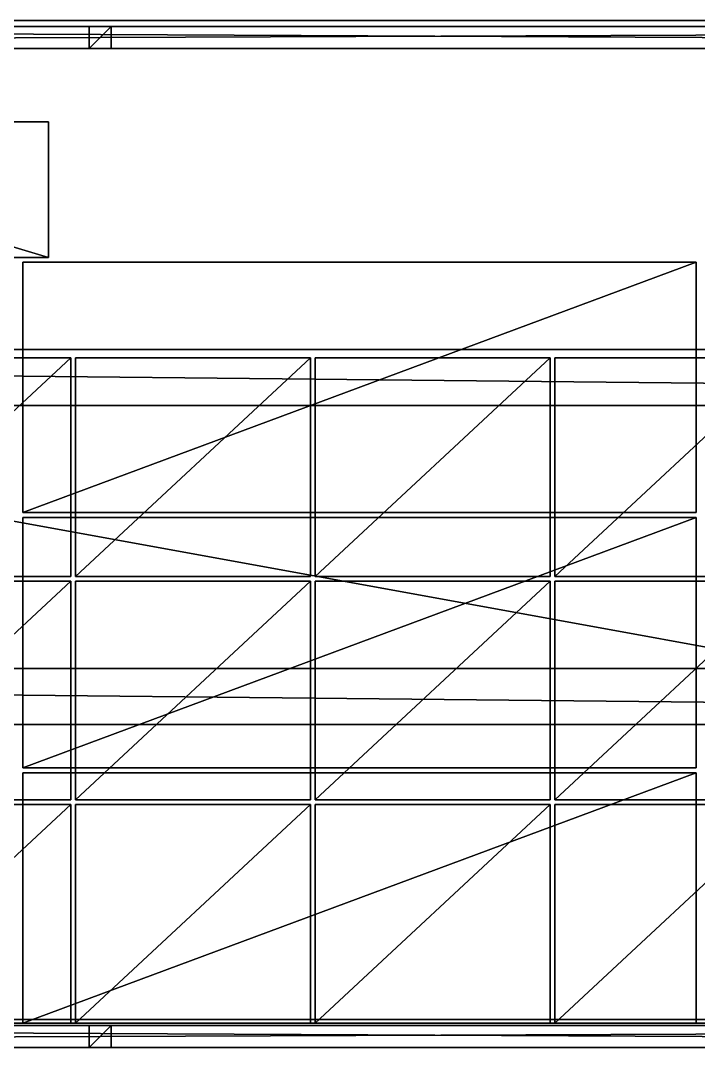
# Model space of a CAD drawing. Header units: millimetres. Extents: x -3100 to 14040, y -1280 to 1295.
# Drawn here: x 6800 to 8500, y -1280 to 1295 of the extents above; entities that cross this region are included whole.
import ezdxf

# ---------------------------------------------------------------- set-up
doc = ezdxf.new("R2010")
doc.units = ezdxf.units.MM

msp = doc.modelspace()

# ---------------------------------------------------------------- linework, layer by layer
at = {"layer": 'CAD_75LAB'}
for points in [[(14040, 1295, 1250), (-40, 1295, 1250), (-40, 1295, 1320)], [(14040, 1295, 1320), (14040, 1295, 1250), (-40, 1295, 1320)], [(14040, 1225, 1250), (-40, 1225, 1250), (-40, 1295, 1250)], [(14040, 1295, 1250), (14040, 1225, 1250), (-40, 1295, 1250)], [(14040, 1225, 1320), (-40, 1295, 1320), (-40, 1225, 1320)], [(14040, 1295, 1320), (-40, 1295, 1320), (14040, 1225, 1320)], [(14040, 1280, 1160), (-40, 1280, 1160), (-40, 1280, 1250)], [(14040, 1280, 1250), (14040, 1280, 1160), (-40, 1280, 1250)], [(14040, -1280, 1160), (-40, -1280, 1160), (-40, 1280, 1160)], [(14040, 1280, 1160), (14040, -1280, 1160), (-40, 1280, 1160)], [(14040, -1280, 1250), (-40, 1280, 1250), (-40, -1280, 1250)], [(14040, 1280, 1250), (-40, 1280, 1250), (14040, -1280, 1250)], [(14040, 1280, 3995), (14040, 1280, 3940), (-40, 1280, 3940)], [(14040, 1280, 3995), (-40, 1280, 3940), (-40, 1280, 3995)], [(14040, 1280, 3940), (-40, 1225, 3940), (-40, 1280, 3940)], [(14040, 1280, 3940), (14040, 1225, 3940), (-40, 1225, 3940)], [(14040, 1280, 3995), (-40, 1280, 3995), (-40, 1225, 3995)], [(14040, 1280, 3995), (-40, 1225, 3995), (14040, 1225, 3995)], [(6972.5, 1280, 3940), (6972.5, 1280, 1250), (6972.5, 1225, 1250)], [(6972.5, 1225, 3940), (6972.5, 1280, 3940), (6972.5, 1225, 1250)], [(6972.5, 1280, 3940), (7027.5, 1280, 1250), (6972.5, 1280, 1250)], [(7027.5, 1280, 3940), (7027.5, 1280, 1250), (6972.5, 1280, 3940)], [(7027.5, 1280, 1250), (6972.5, 1225, 1250), (6972.5, 1280, 1250)], [(7027.5, 1280, 1250), (7027.5, 1225, 1250), (6972.5, 1225, 1250)], [(7027.5, 1280, 3940), (6972.5, 1280, 3940), (6972.5, 1225, 3940)], [(7027.5, 1280, 3940), (6972.5, 1225, 3940), (7027.5, 1225, 3940)], [(7027.5, 1280, 3940), (7027.5, 1225, 1250), (7027.5, 1280, 1250)], [(7027.5, 1225, 3940), (7027.5, 1225, 1250), (7027.5, 1280, 3940)], [(14040, 1225, 3995), (-40, 1225, 3940), (14040, 1225, 3940)], [(14040, 1225, 3995), (-40, 1225, 3995), (-40, 1225, 3940)], [(14040, 1225, 1250), (-40, 1225, 1320), (-40, 1225, 1250)], [(14040, 1225, 1320), (-40, 1225, 1320), (14040, 1225, 1250)], [(6972.5, 1225, 3940), (6972.5, 1225, 1250), (7027.5, 1225, 1250)], [(7027.5, 1225, 3940), (6972.5, 1225, 3940), (7027.5, 1225, 1250)], [(6870, 1041, 1253), (5736, 1041, 1253), (5736, 1041, 1459)], [(6870, 1041, 1459), (6870, 1041, 1253), (5736, 1041, 1459)], [(6870, 701, 1253), (5736, 701, 1253), (5736, 1041, 1253)], [(6870, 1041, 1253), (6870, 701, 1253), (5736, 1041, 1253)], [(6870, 701, 1459), (5736, 1041, 1459), (5736, 701, 1459)], [(6870, 1041, 1459), (5736, 1041, 1459), (6870, 701, 1459)], [(6870, 701, 1459), (6870, 701, 1253), (6870, 1041, 1253)], [(6870, 701, 1459), (6870, 1041, 1253), (6870, 1041, 1459)], [(6870, 701, 1253), (5736, 701, 1459), (5736, 701, 1253)], [(6870, 701, 1459), (5736, 701, 1459), (6870, 701, 1253)], [(6806, 61, 1827), (6806, 689, 1253), (6806, 61, 1253)], [(6806, 61, 1827), (6806, 689, 1827), (6806, 689, 1253)], [(8494, 689, 1827), (8494, 689, 1253), (6806, 689, 1253)], [(8494, 689, 1827), (6806, 689, 1253), (6806, 689, 1827)], [(8494, 689, 1253), (6806, 61, 1253), (6806, 689, 1253)], [(8494, 689, 1253), (8494, 61, 1253), (6806, 61, 1253)], [(8494, 689, 1827), (6806, 689, 1827), (6806, 61, 1827)], [(8494, 689, 1827), (6806, 61, 1827), (8494, 61, 1827)], [(6806, 61, 2407), (6806, 689, 1833), (6806, 61, 1833)], [(6806, 61, 2407), (6806, 689, 2407), (6806, 689, 1833)], [(8494, 689, 2407), (8494, 689, 1833), (6806, 689, 1833)], [(8494, 689, 2407), (6806, 689, 1833), (6806, 689, 2407)], [(8494, 689, 1833), (6806, 61, 1833), (6806, 689, 1833)], [(8494, 689, 1833), (8494, 61, 1833), (6806, 61, 1833)], [(8494, 689, 2407), (6806, 689, 2407), (6806, 61, 2407)], [(8494, 689, 2407), (6806, 61, 2407), (8494, 61, 2407)], [(6806, 61, 2987), (6806, 689, 2413), (6806, 61, 2413)], [(6806, 61, 2987), (6806, 689, 2987), (6806, 689, 2413)], [(8494, 689, 2987), (8494, 689, 2413), (6806, 689, 2413)], [(8494, 689, 2987), (6806, 689, 2413), (6806, 689, 2987)], [(8494, 689, 2413), (6806, 61, 2413), (6806, 689, 2413)], [(8494, 689, 2413), (8494, 61, 2413), (6806, 61, 2413)], [(8494, 689, 2987), (6806, 689, 2987), (6806, 61, 2987)], [(8494, 689, 2987), (6806, 61, 2987), (8494, 61, 2987)], [(6806, 61, 3567), (6806, 689, 2993), (6806, 61, 2993)], [(6806, 61, 3567), (6806, 689, 3567), (6806, 689, 2993)], [(8494, 689, 3567), (8494, 689, 2993), (6806, 689, 2993)], [(8494, 689, 3567), (6806, 689, 2993), (6806, 689, 3567)], [(8494, 689, 2993), (6806, 61, 2993), (6806, 689, 2993)], [(8494, 689, 2993), (8494, 61, 2993), (6806, 61, 2993)], [(8494, 689, 3567), (6806, 689, 3567), (6806, 61, 3567)], [(8494, 689, 3567), (6806, 61, 3567), (8494, 61, 3567)], [(8494, 61, 1827), (8494, 61, 1253), (8494, 689, 1253)], [(8494, 61, 1827), (8494, 689, 1253), (8494, 689, 1827)], [(8494, 61, 2407), (8494, 61, 1833), (8494, 689, 1833)], [(8494, 61, 2407), (8494, 689, 1833), (8494, 689, 2407)], [(8494, 61, 2987), (8494, 61, 2413), (8494, 689, 2413)], [(8494, 61, 2987), (8494, 689, 2413), (8494, 689, 2987)], [(8494, 61, 3567), (8494, 61, 2993), (8494, 689, 2993)], [(8494, 61, 3567), (8494, 689, 2993), (8494, 689, 3567)], [(13960, 470, 1160), (13960, 470, 910), (300, 470, 910)], [(13960, 470, 1160), (300, 470, 910), (300, 470, 1160)], [(13960, 330, 910), (300, 330, 910), (300, 470, 910)], [(13960, 470, 910), (13960, 330, 910), (300, 470, 910)], [(13960, 330, 1160), (300, 470, 1160), (300, 330, 1160)], [(13960, 470, 1160), (300, 470, 1160), (13960, 330, 1160)], [(6926, 449, 3573), (6337, 449, 3573), (6337, 449, 3876)], [(6926, 449, 3876), (6926, 449, 3573), (6337, 449, 3876)], [(6926, 449, 3573), (6337, -99, 3573), (6337, 449, 3573)], [(6926, 449, 3573), (6926, -99, 3573), (6337, -99, 3573)], [(6926, 449, 3876), (6337, 449, 3876), (6337, -99, 3876)], [(6926, 449, 3876), (6337, -99, 3876), (6926, -99, 3876)], [(6926, -99, 3876), (6926, -99, 3573), (6926, 449, 3573)], [(6926, -99, 3876), (6926, 449, 3573), (6926, 449, 3876)], [(6938, -99, 3876), (6938, 449, 3573), (6938, -99, 3573)], [(6938, -99, 3876), (6938, 449, 3876), (6938, 449, 3573)], [(7527, 449, 3573), (6938, 449, 3573), (6938, 449, 3876)], [(7527, 449, 3876), (7527, 449, 3573), (6938, 449, 3876)], [(7527, 449, 3573), (6938, -99, 3573), (6938, 449, 3573)], [(7527, 449, 3573), (7527, -99, 3573), (6938, -99, 3573)], [(7527, 449, 3876), (6938, 449, 3876), (6938, -99, 3876)], [(7527, 449, 3876), (6938, -99, 3876), (7527, -99, 3876)], [(7527, -99, 3876), (7527, -99, 3573), (7527, 449, 3573)], [(7527, -99, 3876), (7527, 449, 3573), (7527, 449, 3876)], [(7539, -99, 3876), (7539, 449, 3573), (7539, -99, 3573)], [(7539, -99, 3876), (7539, 449, 3876), (7539, 449, 3573)], [(8128, 449, 3573), (7539, 449, 3573), (7539, 449, 3876)], [(8128, 449, 3876), (8128, 449, 3573), (7539, 449, 3876)], [(8128, 449, 3573), (7539, -99, 3573), (7539, 449, 3573)], [(8128, 449, 3573), (8128, -99, 3573), (7539, -99, 3573)], [(8128, 449, 3876), (7539, 449, 3876), (7539, -99, 3876)], [(8128, 449, 3876), (7539, -99, 3876), (8128, -99, 3876)], [(8128, -99, 3876), (8128, -99, 3573), (8128, 449, 3573)], [(8128, -99, 3876), (8128, 449, 3573), (8128, 449, 3876)], [(8140, -99, 3876), (8140, 449, 3573), (8140, -99, 3573)], [(8140, -99, 3876), (8140, 449, 3876), (8140, 449, 3573)], [(8729, 449, 3573), (8140, 449, 3573), (8140, 449, 3876)], [(8729, 449, 3876), (8729, 449, 3573), (8140, 449, 3876)], [(8729, 449, 3573), (8140, -99, 3573), (8140, 449, 3573)], [(8729, 449, 3573), (8729, -99, 3573), (8140, -99, 3573)], [(8729, 449, 3876), (8140, 449, 3876), (8140, -99, 3876)], [(8729, 449, 3876), (8140, -99, 3876), (8729, -99, 3876)], [(13960, 330, 1160), (300, 330, 910), (13960, 330, 910)], [(13960, 330, 1160), (300, 330, 1160), (300, 330, 910)], [(8494, 61, 1827), (6806, 61, 1253), (8494, 61, 1253)], [(8494, 61, 1827), (6806, 61, 1827), (6806, 61, 1253)], [(8494, 61, 2407), (6806, 61, 1833), (8494, 61, 1833)], [(8494, 61, 2407), (6806, 61, 2407), (6806, 61, 1833)], [(8494, 61, 2987), (6806, 61, 2413), (8494, 61, 2413)], [(8494, 61, 2987), (6806, 61, 2987), (6806, 61, 2413)], [(8494, 61, 3567), (6806, 61, 2993), (8494, 61, 2993)], [(8494, 61, 3567), (6806, 61, 3567), (6806, 61, 2993)], [(6806, -579, 1827), (6806, 49, 1253), (6806, -579, 1253)], [(6806, -579, 1827), (6806, 49, 1827), (6806, 49, 1253)], [(8494, 49, 1827), (8494, 49, 1253), (6806, 49, 1253)], [(8494, 49, 1827), (6806, 49, 1253), (6806, 49, 1827)], [(8494, 49, 1253), (6806, -579, 1253), (6806, 49, 1253)], [(8494, 49, 1253), (8494, -579, 1253), (6806, -579, 1253)], [(8494, 49, 1827), (6806, 49, 1827), (6806, -579, 1827)], [(8494, 49, 1827), (6806, -579, 1827), (8494, -579, 1827)], [(6806, -579, 2407), (6806, 49, 1833), (6806, -579, 1833)], [(6806, -579, 2407), (6806, 49, 2407), (6806, 49, 1833)], [(8494, 49, 2407), (8494, 49, 1833), (6806, 49, 1833)], [(8494, 49, 2407), (6806, 49, 1833), (6806, 49, 2407)], [(8494, 49, 1833), (6806, -579, 1833), (6806, 49, 1833)], [(8494, 49, 1833), (8494, -579, 1833), (6806, -579, 1833)], [(8494, 49, 2407), (6806, 49, 2407), (6806, -579, 2407)], [(8494, 49, 2407), (6806, -579, 2407), (8494, -579, 2407)], [(6806, -579, 2987), (6806, 49, 2413), (6806, -579, 2413)], [(6806, -579, 2987), (6806, 49, 2987), (6806, 49, 2413)], [(8494, 49, 2987), (8494, 49, 2413), (6806, 49, 2413)], [(8494, 49, 2987), (6806, 49, 2413), (6806, 49, 2987)], [(8494, 49, 2413), (6806, -579, 2413), (6806, 49, 2413)], [(8494, 49, 2413), (8494, -579, 2413), (6806, -579, 2413)], [(8494, 49, 2987), (6806, 49, 2987), (6806, -579, 2987)], [(8494, 49, 2987), (6806, -579, 2987), (8494, -579, 2987)], [(6806, -579, 3567), (6806, 49, 2993), (6806, -579, 2993)], [(6806, -579, 3567), (6806, 49, 3567), (6806, 49, 2993)], [(8494, 49, 3567), (8494, 49, 2993), (6806, 49, 2993)], [(8494, 49, 3567), (6806, 49, 2993), (6806, 49, 3567)], [(8494, 49, 2993), (6806, -579, 2993), (6806, 49, 2993)], [(8494, 49, 2993), (8494, -579, 2993), (6806, -579, 2993)], [(8494, 49, 3567), (6806, 49, 3567), (6806, -579, 3567)], [(8494, 49, 3567), (6806, -579, 3567), (8494, -579, 3567)], [(8494, -579, 1827), (8494, -579, 1253), (8494, 49, 1253)], [(8494, -579, 1827), (8494, 49, 1253), (8494, 49, 1827)], [(8494, -579, 2407), (8494, -579, 1833), (8494, 49, 1833)], [(8494, -579, 2407), (8494, 49, 1833), (8494, 49, 2407)], [(8494, -579, 2987), (8494, -579, 2413), (8494, 49, 2413)], [(8494, -579, 2987), (8494, 49, 2413), (8494, 49, 2987)], [(8494, -579, 3567), (8494, -579, 2993), (8494, 49, 2993)], [(8494, -579, 3567), (8494, 49, 2993), (8494, 49, 3567)], [(6926, -99, 3573), (6337, -99, 3876), (6337, -99, 3573)], [(6926, -99, 3876), (6337, -99, 3876), (6926, -99, 3573)], [(7527, -99, 3573), (6938, -99, 3876), (6938, -99, 3573)], [(7527, -99, 3876), (6938, -99, 3876), (7527, -99, 3573)], [(8128, -99, 3573), (7539, -99, 3876), (7539, -99, 3573)], [(8128, -99, 3876), (7539, -99, 3876), (8128, -99, 3573)], [(8729, -99, 3573), (8140, -99, 3876), (8140, -99, 3573)], [(8729, -99, 3876), (8140, -99, 3876), (8729, -99, 3573)], [(6926, -111, 3573), (6337, -111, 3573), (6337, -111, 3876)], [(6926, -111, 3876), (6926, -111, 3573), (6337, -111, 3876)], [(6926, -111, 3573), (6337, -659, 3573), (6337, -111, 3573)], [(6926, -111, 3573), (6926, -659, 3573), (6337, -659, 3573)], [(6926, -111, 3876), (6337, -111, 3876), (6337, -659, 3876)], [(6926, -111, 3876), (6337, -659, 3876), (6926, -659, 3876)], [(6926, -659, 3876), (6926, -659, 3573), (6926, -111, 3573)], [(6926, -659, 3876), (6926, -111, 3573), (6926, -111, 3876)], [(6938, -659, 3876), (6938, -111, 3573), (6938, -659, 3573)], [(6938, -659, 3876), (6938, -111, 3876), (6938, -111, 3573)], [(7527, -111, 3573), (6938, -111, 3573), (6938, -111, 3876)], [(7527, -111, 3876), (7527, -111, 3573), (6938, -111, 3876)], [(7527, -111, 3573), (6938, -659, 3573), (6938, -111, 3573)], [(7527, -111, 3573), (7527, -659, 3573), (6938, -659, 3573)], [(7527, -111, 3876), (6938, -111, 3876), (6938, -659, 3876)], [(7527, -111, 3876), (6938, -659, 3876), (7527, -659, 3876)], [(7527, -659, 3876), (7527, -659, 3573), (7527, -111, 3573)], [(7527, -659, 3876), (7527, -111, 3573), (7527, -111, 3876)], [(7539, -659, 3876), (7539, -111, 3573), (7539, -659, 3573)], [(7539, -659, 3876), (7539, -111, 3876), (7539, -111, 3573)], [(8128, -111, 3573), (7539, -111, 3573), (7539, -111, 3876)], [(8128, -111, 3876), (8128, -111, 3573), (7539, -111, 3876)], [(8128, -111, 3573), (7539, -659, 3573), (7539, -111, 3573)], [(8128, -111, 3573), (8128, -659, 3573), (7539, -659, 3573)], [(8128, -111, 3876), (7539, -111, 3876), (7539, -659, 3876)], [(8128, -111, 3876), (7539, -659, 3876), (8128, -659, 3876)], [(8128, -659, 3876), (8128, -659, 3573), (8128, -111, 3573)], [(8128, -659, 3876), (8128, -111, 3573), (8128, -111, 3876)], [(8140, -659, 3876), (8140, -111, 3573), (8140, -659, 3573)], [(8140, -659, 3876), (8140, -111, 3876), (8140, -111, 3573)], [(8729, -111, 3573), (8140, -111, 3573), (8140, -111, 3876)], [(8729, -111, 3876), (8729, -111, 3573), (8140, -111, 3876)], [(8729, -111, 3573), (8140, -659, 3573), (8140, -111, 3573)], [(8729, -111, 3573), (8729, -659, 3573), (8140, -659, 3573)], [(8729, -111, 3876), (8140, -111, 3876), (8140, -659, 3876)], [(8729, -111, 3876), (8140, -659, 3876), (8729, -659, 3876)], [(13960, -330, 1160), (13960, -330, 910), (300, -330, 910)], [(13960, -330, 1160), (300, -330, 910), (300, -330, 1160)], [(13960, -470, 910), (300, -470, 910), (300, -330, 910)], [(13960, -330, 910), (13960, -470, 910), (300, -330, 910)], [(13960, -470, 1160), (300, -330, 1160), (300, -470, 1160)], [(13960, -330, 1160), (300, -330, 1160), (13960, -470, 1160)], [(13960, -470, 1160), (300, -470, 910), (13960, -470, 910)], [(13960, -470, 1160), (300, -470, 1160), (300, -470, 910)], [(8494, -579, 1827), (6806, -579, 1253), (8494, -579, 1253)], [(8494, -579, 1827), (6806, -579, 1827), (6806, -579, 1253)], [(8494, -579, 2407), (6806, -579, 1833), (8494, -579, 1833)], [(8494, -579, 2407), (6806, -579, 2407), (6806, -579, 1833)], [(8494, -579, 2987), (6806, -579, 2413), (8494, -579, 2413)], [(8494, -579, 2987), (6806, -579, 2987), (6806, -579, 2413)], [(8494, -579, 3567), (6806, -579, 2993), (8494, -579, 2993)], [(8494, -579, 3567), (6806, -579, 3567), (6806, -579, 2993)], [(6806, -1219, 1827), (6806, -591, 1253), (6806, -1219, 1253)], [(6806, -1219, 1827), (6806, -591, 1827), (6806, -591, 1253)], [(8494, -591, 1827), (8494, -591, 1253), (6806, -591, 1253)], [(8494, -591, 1827), (6806, -591, 1253), (6806, -591, 1827)], [(8494, -591, 1253), (6806, -1219, 1253), (6806, -591, 1253)], [(8494, -591, 1253), (8494, -1219, 1253), (6806, -1219, 1253)], [(8494, -591, 1827), (6806, -591, 1827), (6806, -1219, 1827)], [(8494, -591, 1827), (6806, -1219, 1827), (8494, -1219, 1827)], [(6806, -1219, 2407), (6806, -591, 1833), (6806, -1219, 1833)], [(6806, -1219, 2407), (6806, -591, 2407), (6806, -591, 1833)], [(8494, -591, 2407), (8494, -591, 1833), (6806, -591, 1833)], [(8494, -591, 2407), (6806, -591, 1833), (6806, -591, 2407)], [(8494, -591, 1833), (6806, -1219, 1833), (6806, -591, 1833)], [(8494, -591, 1833), (8494, -1219, 1833), (6806, -1219, 1833)], [(8494, -591, 2407), (6806, -591, 2407), (6806, -1219, 2407)], [(8494, -591, 2407), (6806, -1219, 2407), (8494, -1219, 2407)], [(6806, -1219, 2987), (6806, -591, 2413), (6806, -1219, 2413)], [(6806, -1219, 2987), (6806, -591, 2987), (6806, -591, 2413)], [(8494, -591, 2987), (8494, -591, 2413), (6806, -591, 2413)], [(8494, -591, 2987), (6806, -591, 2413), (6806, -591, 2987)], [(8494, -591, 2413), (6806, -1219, 2413), (6806, -591, 2413)], [(8494, -591, 2413), (8494, -1219, 2413), (6806, -1219, 2413)], [(8494, -591, 2987), (6806, -591, 2987), (6806, -1219, 2987)], [(8494, -591, 2987), (6806, -1219, 2987), (8494, -1219, 2987)], [(6806, -1219, 3567), (6806, -591, 2993), (6806, -1219, 2993)], [(6806, -1219, 3567), (6806, -591, 3567), (6806, -591, 2993)], [(8494, -591, 3567), (8494, -591, 2993), (6806, -591, 2993)], [(8494, -591, 3567), (6806, -591, 2993), (6806, -591, 3567)], [(8494, -591, 2993), (6806, -1219, 2993), (6806, -591, 2993)], [(8494, -591, 2993), (8494, -1219, 2993), (6806, -1219, 2993)], [(8494, -591, 3567), (6806, -591, 3567), (6806, -1219, 3567)], [(8494, -591, 3567), (6806, -1219, 3567), (8494, -1219, 3567)], [(8494, -1219, 1827), (8494, -1219, 1253), (8494, -591, 1253)], [(8494, -1219, 1827), (8494, -591, 1253), (8494, -591, 1827)], [(8494, -1219, 2407), (8494, -1219, 1833), (8494, -591, 1833)], [(8494, -1219, 2407), (8494, -591, 1833), (8494, -591, 2407)], [(8494, -1219, 2987), (8494, -1219, 2413), (8494, -591, 2413)], [(8494, -1219, 2987), (8494, -591, 2413), (8494, -591, 2987)], [(8494, -1219, 3567), (8494, -1219, 2993), (8494, -591, 2993)], [(8494, -1219, 3567), (8494, -591, 2993), (8494, -591, 3567)], [(6926, -659, 3573), (6337, -659, 3876), (6337, -659, 3573)], [(6926, -659, 3876), (6337, -659, 3876), (6926, -659, 3573)], [(7527, -659, 3573), (6938, -659, 3876), (6938, -659, 3573)], [(7527, -659, 3876), (6938, -659, 3876), (7527, -659, 3573)], [(8128, -659, 3573), (7539, -659, 3876), (7539, -659, 3573)], [(8128, -659, 3876), (7539, -659, 3876), (8128, -659, 3573)], [(8729, -659, 3573), (8140, -659, 3876), (8140, -659, 3573)], [(8729, -659, 3876), (8140, -659, 3876), (8729, -659, 3573)], [(6926, -671, 3573), (6337, -671, 3573), (6337, -671, 3876)], [(6926, -671, 3876), (6926, -671, 3573), (6337, -671, 3876)], [(6926, -671, 3573), (6337, -1219, 3573), (6337, -671, 3573)], [(6926, -671, 3573), (6926, -1219, 3573), (6337, -1219, 3573)], [(6926, -671, 3876), (6337, -671, 3876), (6337, -1219, 3876)], [(6926, -671, 3876), (6337, -1219, 3876), (6926, -1219, 3876)], [(6926, -1219, 3876), (6926, -1219, 3573), (6926, -671, 3573)], [(6926, -1219, 3876), (6926, -671, 3573), (6926, -671, 3876)], [(6938, -1219, 3876), (6938, -671, 3573), (6938, -1219, 3573)], [(6938, -1219, 3876), (6938, -671, 3876), (6938, -671, 3573)], [(7527, -671, 3573), (6938, -671, 3573), (6938, -671, 3876)], [(7527, -671, 3876), (7527, -671, 3573), (6938, -671, 3876)], [(7527, -671, 3573), (6938, -1219, 3573), (6938, -671, 3573)], [(7527, -671, 3573), (7527, -1219, 3573), (6938, -1219, 3573)], [(7527, -671, 3876), (6938, -671, 3876), (6938, -1219, 3876)], [(7527, -671, 3876), (6938, -1219, 3876), (7527, -1219, 3876)], [(7527, -1219, 3876), (7527, -1219, 3573), (7527, -671, 3573)], [(7527, -1219, 3876), (7527, -671, 3573), (7527, -671, 3876)], [(7539, -1219, 3876), (7539, -671, 3573), (7539, -1219, 3573)], [(7539, -1219, 3876), (7539, -671, 3876), (7539, -671, 3573)], [(8128, -671, 3573), (7539, -671, 3573), (7539, -671, 3876)], [(8128, -671, 3876), (8128, -671, 3573), (7539, -671, 3876)], [(8128, -671, 3573), (7539, -1219, 3573), (7539, -671, 3573)], [(8128, -671, 3573), (8128, -1219, 3573), (7539, -1219, 3573)], [(8128, -671, 3876), (7539, -671, 3876), (7539, -1219, 3876)], [(8128, -671, 3876), (7539, -1219, 3876), (8128, -1219, 3876)], [(8128, -1219, 3876), (8128, -1219, 3573), (8128, -671, 3573)], [(8128, -1219, 3876), (8128, -671, 3573), (8128, -671, 3876)], [(8140, -1219, 3876), (8140, -671, 3573), (8140, -1219, 3573)], [(8140, -1219, 3876), (8140, -671, 3876), (8140, -671, 3573)], [(8729, -671, 3573), (8140, -671, 3573), (8140, -671, 3876)], [(8729, -671, 3876), (8729, -671, 3573), (8140, -671, 3876)], [(8729, -671, 3573), (8140, -1219, 3573), (8140, -671, 3573)], [(8729, -671, 3573), (8729, -1219, 3573), (8140, -1219, 3573)], [(8729, -671, 3876), (8140, -671, 3876), (8140, -1219, 3876)], [(8729, -671, 3876), (8140, -1219, 3876), (8729, -1219, 3876)], [(14040, -1210, 1250), (-40, -1210, 1250), (-40, -1210, 1320)], [(14040, -1210, 1320), (14040, -1210, 1250), (-40, -1210, 1320)], [(14040, -1280, 1250), (-40, -1280, 1250), (-40, -1210, 1250)], [(14040, -1210, 1250), (14040, -1280, 1250), (-40, -1210, 1250)], [(14040, -1280, 1320), (-40, -1210, 1320), (-40, -1280, 1320)], [(14040, -1210, 1320), (-40, -1210, 1320), (14040, -1280, 1320)], [(14040, -1225, 3995), (14040, -1225, 3940), (-40, -1225, 3940)], [(14040, -1225, 3995), (-40, -1225, 3940), (-40, -1225, 3995)], [(14040, -1225, 3940), (-40, -1280, 3940), (-40, -1225, 3940)], [(14040, -1225, 3940), (14040, -1280, 3940), (-40, -1280, 3940)], [(14040, -1225, 3995), (-40, -1225, 3995), (-40, -1280, 3995)], [(14040, -1225, 3995), (-40, -1280, 3995), (14040, -1280, 3995)], [(6926, -1219, 3573), (6337, -1219, 3876), (6337, -1219, 3573)], [(6926, -1219, 3876), (6337, -1219, 3876), (6926, -1219, 3573)], [(8494, -1219, 1827), (6806, -1219, 1253), (8494, -1219, 1253)], [(8494, -1219, 1827), (6806, -1219, 1827), (6806, -1219, 1253)], [(8494, -1219, 2407), (6806, -1219, 1833), (8494, -1219, 1833)], [(8494, -1219, 2407), (6806, -1219, 2407), (6806, -1219, 1833)], [(8494, -1219, 2987), (6806, -1219, 2413), (8494, -1219, 2413)], [(8494, -1219, 2987), (6806, -1219, 2987), (6806, -1219, 2413)], [(8494, -1219, 3567), (6806, -1219, 2993), (8494, -1219, 2993)], [(8494, -1219, 3567), (6806, -1219, 3567), (6806, -1219, 2993)], [(7527, -1219, 3573), (6938, -1219, 3876), (6938, -1219, 3573)], [(7527, -1219, 3876), (6938, -1219, 3876), (7527, -1219, 3573)], [(6972.5, -1225, 3940), (6972.5, -1225, 1250), (6972.5, -1280, 1250)], [(6972.5, -1280, 3940), (6972.5, -1225, 3940), (6972.5, -1280, 1250)], [(6972.5, -1225, 3940), (7027.5, -1225, 1250), (6972.5, -1225, 1250)], [(7027.5, -1225, 3940), (7027.5, -1225, 1250), (6972.5, -1225, 3940)], [(7027.5, -1225, 1250), (6972.5, -1280, 1250), (6972.5, -1225, 1250)], [(7027.5, -1225, 1250), (7027.5, -1280, 1250), (6972.5, -1280, 1250)], [(7027.5, -1225, 3940), (6972.5, -1225, 3940), (6972.5, -1280, 3940)], [(7027.5, -1225, 3940), (6972.5, -1280, 3940), (7027.5, -1280, 3940)], [(7027.5, -1225, 3940), (7027.5, -1280, 1250), (7027.5, -1225, 1250)], [(7027.5, -1280, 3940), (7027.5, -1280, 1250), (7027.5, -1225, 3940)], [(8128, -1219, 3573), (7539, -1219, 3876), (7539, -1219, 3573)], [(8128, -1219, 3876), (7539, -1219, 3876), (8128, -1219, 3573)], [(8729, -1219, 3573), (8140, -1219, 3876), (8140, -1219, 3573)], [(8729, -1219, 3876), (8140, -1219, 3876), (8729, -1219, 3573)], [(14040, -1280, 1160), (-40, -1280, 1250), (-40, -1280, 1160)], [(14040, -1280, 1250), (-40, -1280, 1250), (14040, -1280, 1160)], [(14040, -1280, 3995), (-40, -1280, 3940), (14040, -1280, 3940)], [(14040, -1280, 3995), (-40, -1280, 3995), (-40, -1280, 3940)], [(14040, -1280, 1250), (-40, -1280, 1320), (-40, -1280, 1250)], [(14040, -1280, 1320), (-40, -1280, 1320), (14040, -1280, 1250)], [(6972.5, -1280, 3940), (6972.5, -1280, 1250), (7027.5, -1280, 1250)], [(7027.5, -1280, 3940), (6972.5, -1280, 3940), (7027.5, -1280, 1250)]]:
    msp.add_3dface(points, dxfattribs=at)

doc.saveas('drawing.dxf')
